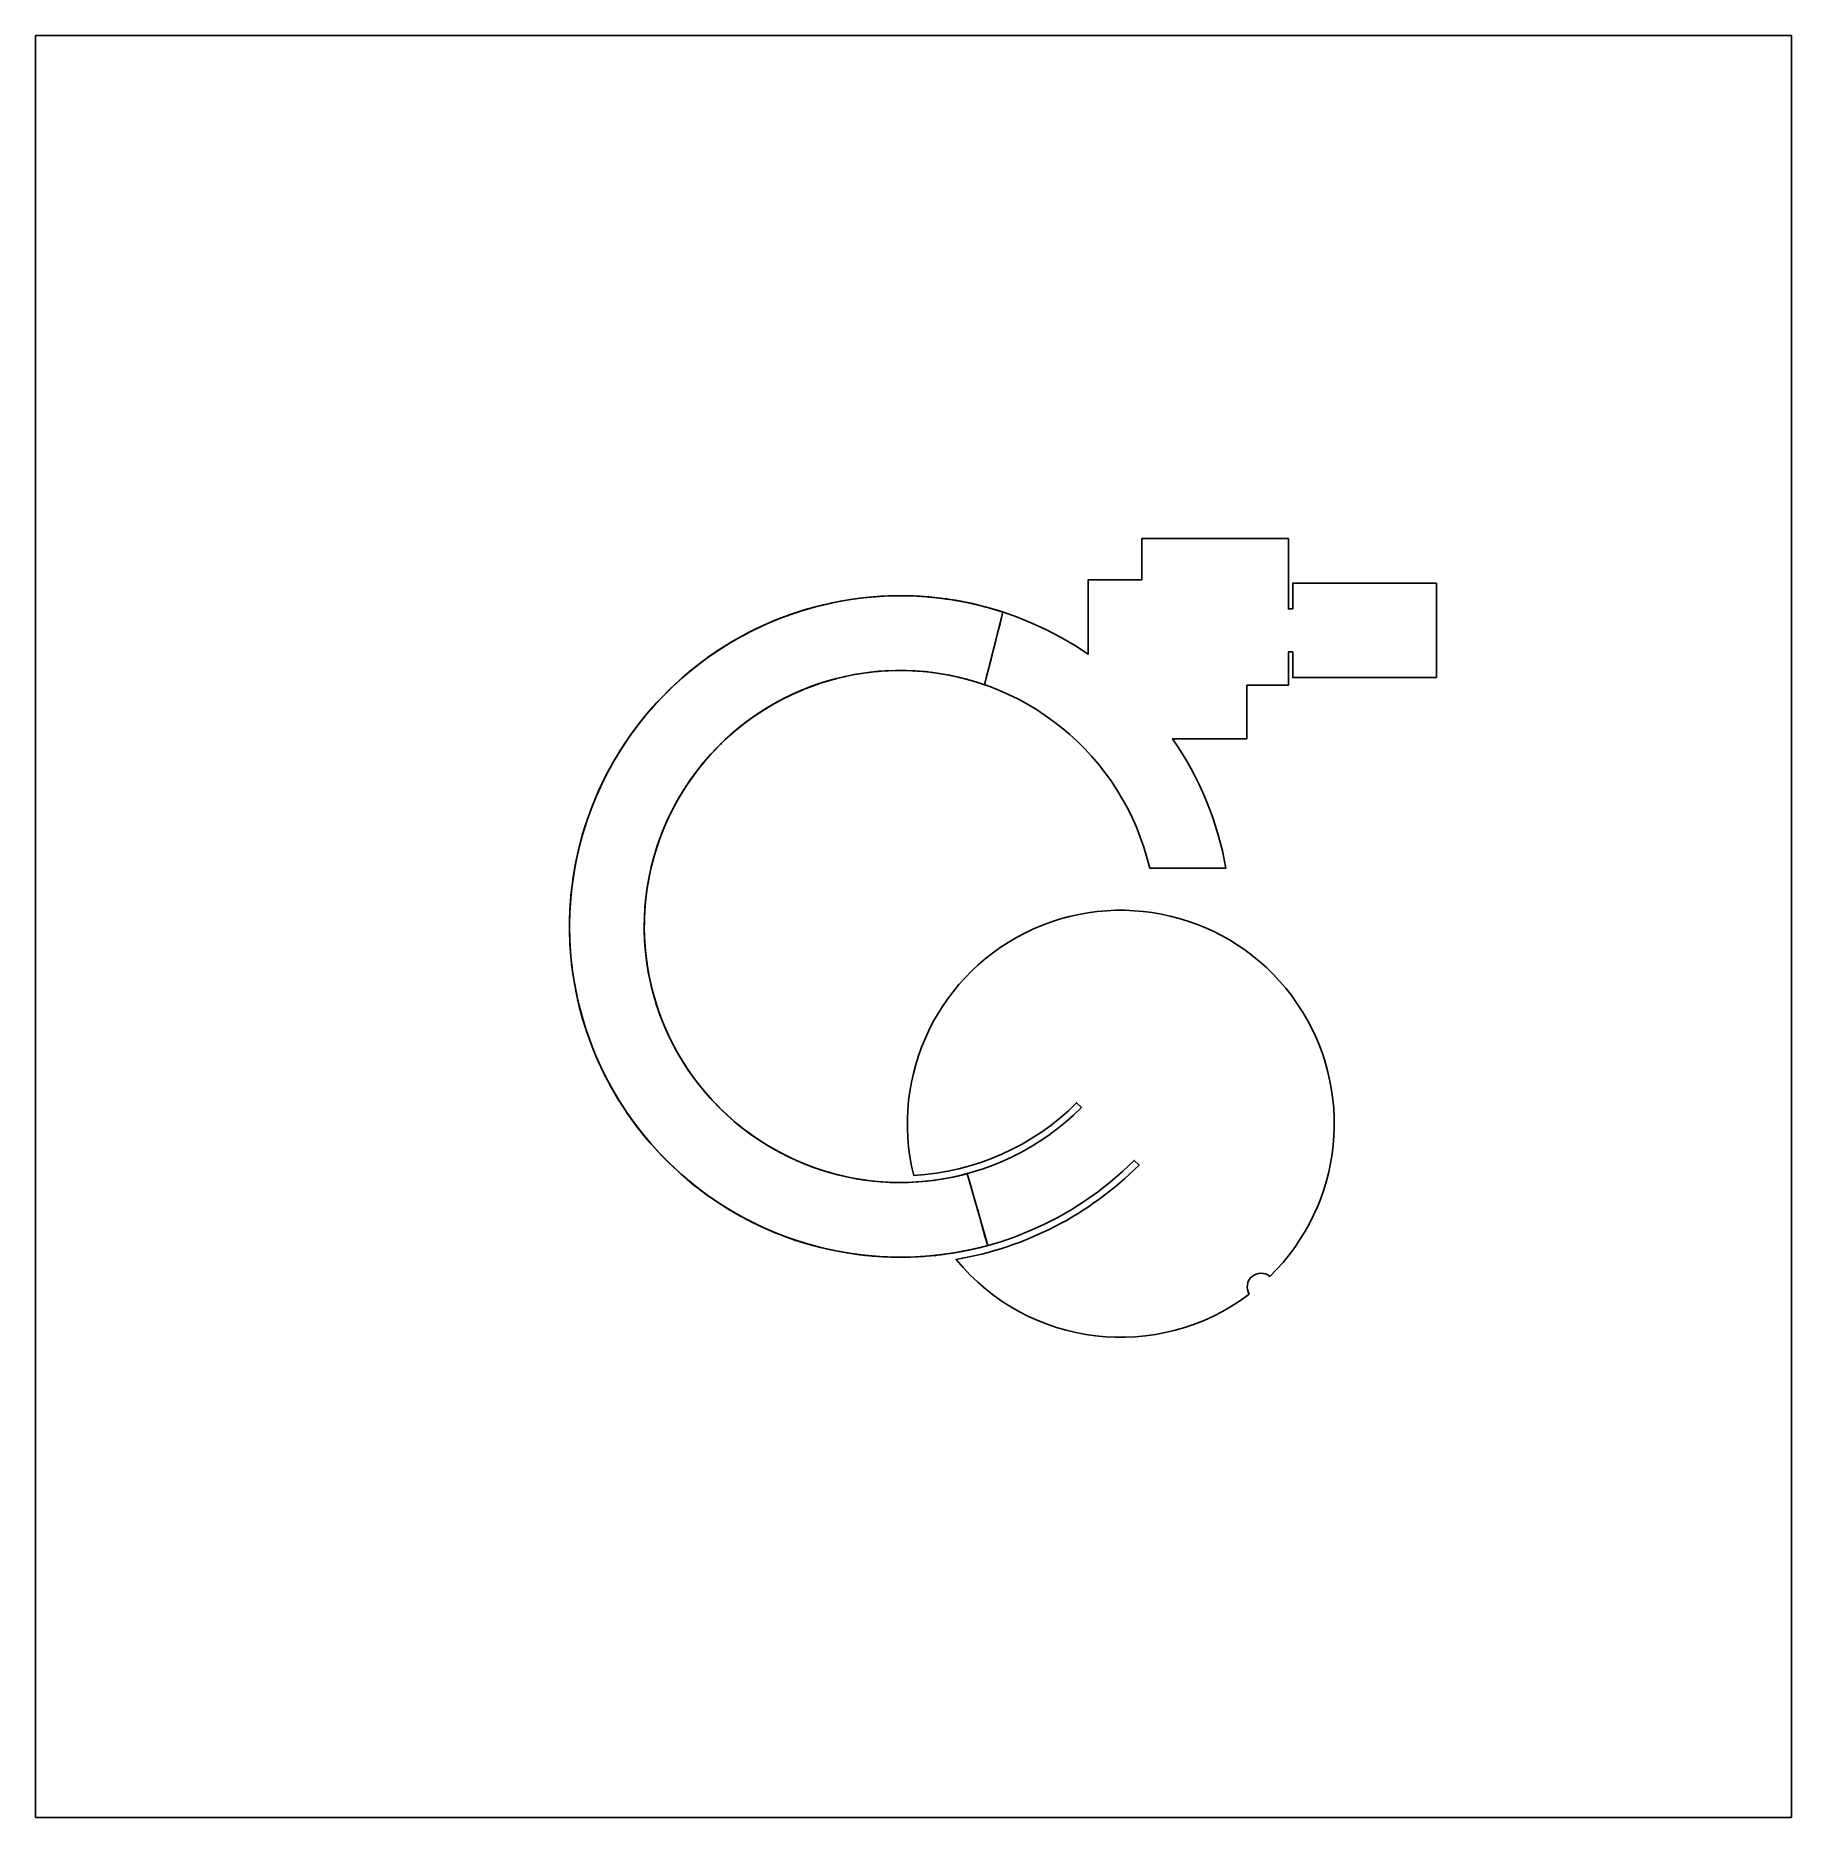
# Model space of a CAD drawing. Header units: millimetres. Extents: x 0 to 4936, y 0 to 5010.
import ezdxf

# ---------------------------------------------------------------- set-up
doc = ezdxf.new("R2010")
doc.units = ezdxf.units.MM
doc.header["$LTSCALE"] = 10
doc.header["$PDMODE"] = 3
doc.layers.add('DangerousPoligon', color=10, linetype='Continuous')
doc.layers.add('Layer1', color=7, linetype='Continuous', true_color=0x000000)

msp = doc.modelspace()

# ---------------------------------------------------------------- linework, layer by layer
at = {"layer": 'DangerousPoligon'}
msp.add_lwpolyline([(2676.6, 1608, -1.343757), (2719.4, 3389.2), (2667.7, 3185, 1.355843), (2619.3, 1810.1)], format="xyb", close=True, dxfattribs=at)
msp.add_lwpolyline([(2676.6, 1608.1), (2652.4, 1601.7), (2628.1, 1596.1), (2603.6, 1591.1), (2578.9, 1586.8), (2554.2, 1583.2), (2529.4, 1580.2), (2504.5, 1577.9), (2479.5, 1576.3), (2454.6, 1575.3), (2429.6, 1575), (2404.6, 1575.4), (2379.6, 1576.4), (2354.6, 1578.1), (2329.8, 1580.5), (2305, 1583.6), (2280.2, 1587.3), (2255.6, 1591.7), (2231.1, 1596.7), (2206.8, 1602.4), (2182.6, 1608.8), (2158.6, 1615.8), (2134.8, 1623.4), (2111.2, 1631.7), (2087.9, 1640.6), (2064.8, 1650.2), (2041.9, 1660.3), (2019.4, 1671.1), (1997.1, 1682.4), (1975.1, 1694.4), (1953.5, 1706.9), (1932.2, 1720.1), (1911.3, 1733.8), (1890.8, 1748), (1870.6, 1762.8), (1850.9, 1778.1), (1831.5, 1794), (1812.6, 1810.3), (1794.2, 1827.2), (1776.2, 1844.6), (1758.7, 1862.4), (1741.7, 1880.7), (1725.1, 1899.5), (1709.1, 1918.7), (1693.6, 1938.3), (1678.7, 1958.3), (1664.2, 1978.7), (1650.4, 1999.5), (1637.1, 2020.7), (1624.3, 2042.2), (1612.2, 2064.1), (1600.6, 2086.2), (1589.7, 2108.7), (1579.3, 2131.4), (1569.6, 2154.5), (1560.5, 2177.8), (1552, 2201.3), (1544.1, 2225), (1536.9, 2248.9), (1530.4, 2273.1), (1524.5, 2297.4), (1519.2, 2321.8), (1514.6, 2346.4), (1510.7, 2371.1), (1507.4, 2395.8), (1504.8, 2420.7), (1502.9, 2445.6), (1501.6, 2470.6), (1501, 2495.6), (1501.1, 2520.6), (1501.9, 2545.6), (1503.3, 2570.5), (1505.4, 2595.5), (1508.2, 2620.3), (1511.6, 2645.1), (1515.7, 2669.7), (1520.5, 2694.3), (1525.9, 2718.7), (1531.9, 2742.9), (1538.7, 2767), (1546, 2790.9), (1554, 2814.6), (1562.7, 2838), (1571.9, 2861.3), (1581.8, 2884.2), (1592.3, 2906.9), (1603.4, 2929.3), (1615.1, 2951.4), (1627.4, 2973.2), (1640.3, 2994.6), (1653.7, 3015.7), (1667.8, 3036.4), (1682.3, 3056.7), (1697.4, 3076.6), (1713, 3096.1), (1729.2, 3115.2), (1745.8, 3133.9), (1763, 3152), (1780.6, 3169.8), (1798.7, 3187), (1817.3, 3203.8), (1836.3, 3220), (1855.7, 3235.7), (1875.6, 3250.9), (1895.8, 3265.6), (1916.5, 3279.7), (1937.5, 3293.2), (1958.8, 3306.2), (1980.5, 3318.6), (2002.6, 3330.4), (2024.9, 3341.7), (2047.5, 3352.3), (2070.5, 3362.3), (2093.6, 3371.6), (2117, 3380.4), (2140.7, 3388.5), (2164.5, 3396), (2188.6, 3402.9), (2212.8, 3409), (2237.2, 3414.6), (2261.7, 3419.5), (2286.3, 3423.7), (2311.1, 3427.2), (2335.9, 3430.1), (2360.8, 3432.3), (2385.8, 3433.9), (2410.8, 3434.8), (2435.8, 3435), (2460.8, 3434.5), (2485.7, 3433.4), (2510.7, 3431.6), (2535.5, 3429.1), (2560.3, 3426), (2585, 3422.2), (2609.6, 3417.7), (2634.1, 3412.6), (2658.4, 3406.8), (2682.6, 3400.3), (2706.6, 3393.2), (2719.3, 3389.2), (2710.4, 3353.7), (2704.3, 3329.5), (2698.1, 3305.2), (2692, 3281), (2685.9, 3256.8), (2679.8, 3232.5), (2673.6, 3208.3), (2667.7, 3185), (2643.1, 3193.1), (2619.1, 3200), (2594.8, 3206.1), (2570.4, 3211.4), (2545.8, 3215.8), (2521, 3219.3), (2496.2, 3222), (2471.3, 3223.9), (2446.3, 3224.8), (2421.3, 3224.9), (2396.3, 3224.2), (2371.3, 3222.5), (2346.5, 3220), (2321.7, 3216.7), (2297.1, 3212.4), (2272.6, 3207.4), (2248.3, 3201.4), (2224.2, 3194.7), (2200.4, 3187.1), (2176.9, 3178.7), (2153.6, 3169.4), (2130.7, 3159.4), (2108.2, 3148.6), (2086.1, 3137), (2064.3, 3124.6), (2043, 3111.5), (2022.2, 3097.7), (2001.9, 3083.2), (1982.1, 3067.9), (1962.8, 3052), (1944.1, 3035.4), (1926, 3018.2), (1908.5, 3000.3), (1891.6, 2981.9), (1875.4, 2962.9), (1859.8, 2943.3), (1844.9, 2923.2), (1830.8, 2902.6), (1817.3, 2881.5), (1804.6, 2860), (1792.7, 2838.1), (1781.5, 2815.7), (1771.1, 2793), (1761.5, 2769.9), (1752.7, 2746.5), (1744.7, 2722.8), (1737.6, 2698.8), (1731.3, 2674.6), (1725.8, 2650.2), (1721.2, 2625.7), (1717.4, 2601), (1714.5, 2576.1), (1712.5, 2551.2), (1711.3, 2526.2), (1711, 2501.2), (1711.6, 2476.3), (1713, 2451.3), (1715.3, 2426.4), (1718.5, 2401.6), (1722.5, 2376.9), (1727.4, 2352.4), (1733.1, 2328.1), (1739.6, 2304), (1747, 2280.1), (1755.3, 2256.5), (1764.3, 2233.2), (1774.1, 2210.2), (1784.8, 2187.6), (1796.2, 2165.3), (1808.3, 2143.5), (1821.3, 2122.1), (1834.9, 2101.1), (1849.3, 2080.7), (1864.4, 2060.8), (1880.2, 2041.4), (1896.6, 2022.5), (1913.7, 2004.2), (1931.3, 1986.6), (1949.6, 1969.6), (1968.5, 1953.2), (1988, 1937.4), (2007.9, 1922.4), (2028.4, 1908.1), (2049.4, 1894.5), (2070.8, 1881.6), (2092.7, 1869.4), (2114.9, 1858.1), (2137.6, 1847.5), (2160.6, 1837.7), (2183.9, 1828.7), (2207.5, 1820.6), (2231.4, 1813.2), (2255.6, 1806.7), (2279.9, 1801), (2304.4, 1796.2), (2329.1, 1792.2), (2353.9, 1789.1), (2378.8, 1786.9), (2403.8, 1785.5), (2428.8, 1785), (2453.8, 1785.4), (2478.7, 1786.6), (2503.7, 1788.7), (2528.5, 1791.6), (2553.2, 1795.4), (2577.7, 1800.1), (2602.1, 1805.6), (2619.3, 1810.1), (2628.1, 1779), (2634.9, 1755), (2641.8, 1730.9), (2648.6, 1706.9), (2655.4, 1682.8), (2662.2, 1658.8), (2669, 1634.7), (2675.9, 1610.7)], close=True, dxfattribs=at)
for p in [(2212.8, 3409), (2237.2, 3414.6), (2261.7, 3419.5), (2286.3, 3423.7), (2311.1, 3427.2), (2335.9, 3430.1), (2360.8, 3432.3), (2385.8, 3433.9), (2410.8, 3434.8), (2435.8, 3435), (2460.8, 3434.5), (2485.7, 3433.4), (2510.7, 3431.6), (2535.5, 3429.1), (2560.3, 3426), (2585, 3422.2), (2609.6, 3417.7), (2634.1, 3412.6), (2658.4, 3406.8), (2070.5, 3362.3), (2093.6, 3371.6), (2117, 3380.4), (2140.7, 3388.5), (2164.5, 3396), (2188.6, 3402.9), (2682.6, 3400.3), (2706.6, 3393.2), (2719.3, 3389.2), (1958.8, 3306.2), (1980.5, 3318.6), (2002.6, 3330.4), (2024.9, 3341.7), (2047.5, 3352.3), (2704.3, 3329.5), (2710.4, 3353.7), (1895.8, 3265.6), (1916.5, 3279.7), (1937.5, 3293.2), (2685.9, 3256.8), (2692, 3281), (2698.1, 3305.2), (1836.3, 3220), (1855.7, 3235.7), (1875.6, 3250.9), (2272.6, 3207.4), (2297.1, 3212.4), (2321.7, 3216.7), (2346.5, 3220), (2371.3, 3222.5), (2396.3, 3224.2), (2421.3, 3224.9), (2446.3, 3224.8), (2471.3, 3223.9), (2496.2, 3222), (2521, 3219.3), (2545.8, 3215.8), (2570.4, 3211.4), (2594.8, 3206.1), (2673.6, 3208.3), (2679.8, 3232.5), (1780.6, 3169.8), (1798.7, 3187), (1817.3, 3203.8), (2130.7, 3159.4), (2153.6, 3169.4), (2176.9, 3178.7), (2200.4, 3187.1), (2224.2, 3194.7), (2248.3, 3201.4), (2619.1, 3200), (2643.1, 3193.1), (2667.7, 3185), (1729.2, 3115.2), (1745.8, 3133.9), (1763, 3152), (2043, 3111.5), (2064.3, 3124.6), (2086.1, 3137), (2108.2, 3148.6), (1682.3, 3056.7), (1697.4, 3076.6), (1713, 3096.1), (1982.1, 3067.9), (2001.9, 3083.2), (2022.2, 3097.7), (1653.7, 3015.7), (1667.8, 3036.4), (1926, 3018.2), (1944.1, 3035.4), (1962.8, 3052), (1627.4, 2973.2), (1640.3, 2994.6), (1875.4, 2962.9), (1891.6, 2981.9), (1908.5, 3000.3), (1592.3, 2906.9), (1603.4, 2929.3), (1615.1, 2951.4), (1844.9, 2923.2), (1859.8, 2943.3), (1571.9, 2861.3), (1581.8, 2884.2), (1804.6, 2860), (1817.3, 2881.5), (1830.8, 2902.6), (1554, 2814.6), (1562.7, 2838), (1781.5, 2815.7), (1792.7, 2838.1), (1538.7, 2767), (1546, 2790.9), (1761.5, 2769.9), (1771.1, 2793), (1525.9, 2718.7), (1531.9, 2742.9), (1744.7, 2722.8), (1752.7, 2746.5), (1515.7, 2669.7), (1520.5, 2694.3), (1731.3, 2674.6), (1737.6, 2698.8), (1508.2, 2620.3), (1511.6, 2645.1), (1721.2, 2625.7), (1725.8, 2650.2), (1503.3, 2570.5), (1505.4, 2595.5), (1714.5, 2576.1), (1717.4, 2601), (1501.1, 2520.6), (1501.9, 2545.6), (1711.3, 2526.2), (1712.5, 2551.2), (1501, 2495.6), (1501.6, 2470.6), (1711, 2501.2), (1711.6, 2476.3), (1502.9, 2445.6), (1504.8, 2420.7), (1713, 2451.3), (1715.3, 2426.4), (1507.4, 2395.8), (1510.7, 2371.1), (1718.5, 2401.6), (1722.5, 2376.9), (1514.6, 2346.4), (1519.2, 2321.8), (1727.4, 2352.4), (1733.1, 2328.1), (1739.6, 2304), (1524.5, 2297.4), (1530.4, 2273.1), (1747, 2280.1), (1755.3, 2256.5), (1536.9, 2248.9), (1544.1, 2225), (1764.3, 2233.2), (1774.1, 2210.2), (1552, 2201.3), (1560.5, 2177.8), (1569.6, 2154.5), (1784.8, 2187.6), (1796.2, 2165.3), (1579.3, 2131.4), (1589.7, 2108.7), (1808.3, 2143.5), (1821.3, 2122.1), (1600.6, 2086.2), (1612.2, 2064.1), (1834.9, 2101.1), (1849.3, 2080.7), (1864.4, 2060.8), (1624.3, 2042.2), (1637.1, 2020.7), (1880.2, 2041.4), (1896.6, 2022.5), (1913.7, 2004.2), (1650.4, 1999.5), (1664.2, 1978.7), (1678.7, 1958.3), (1931.3, 1986.6), (1949.6, 1969.6), (1968.5, 1953.2), (1693.6, 1938.3), (1709.1, 1918.7), (1988, 1937.4), (2007.9, 1922.4), (2028.4, 1908.1), (1725.1, 1899.5), (1741.7, 1880.7), (1758.7, 1862.4), (2049.4, 1894.5), (2070.8, 1881.6), (2092.7, 1869.4), (2114.9, 1858.1), (1776.2, 1844.6), (1794.2, 1827.2), (1812.6, 1810.3), (2137.6, 1847.5), (2160.6, 1837.7), (2183.9, 1828.7), (2207.5, 1820.6), (2231.4, 1813.2), (2255.6, 1806.7), (2602.1, 1805.6), (2619.3, 1810.1), (1831.5, 1794), (1850.9, 1778.1), (1870.6, 1762.8), (2279.9, 1801), (2304.4, 1796.2), (2329.1, 1792.2), (2353.9, 1789.1), (2378.8, 1786.9), (2403.8, 1785.5), (2428.8, 1785), (2453.8, 1785.4), (2478.7, 1786.6), (2503.7, 1788.7), (2528.5, 1791.6), (2553.2, 1795.4), (2577.7, 1800.1), (2628.1, 1779), (2634.9, 1755), (1890.8, 1748), (1911.3, 1733.8), (1932.2, 1720.1), (1953.5, 1706.9), (2641.8, 1730.9), (2648.6, 1706.9), (1975.1, 1694.4), (1997.1, 1682.4), (2019.4, 1671.1), (2041.9, 1660.3), (2655.4, 1682.8), (2662.2, 1658.8), (2064.8, 1650.2), (2087.9, 1640.6), (2111.2, 1631.7), (2134.8, 1623.4), (2158.6, 1615.8), (2182.6, 1608.8), (2206.8, 1602.4), (2669, 1634.7), (2675.9, 1610.7), (2676.6, 1608.1), (2231.1, 1596.7), (2255.6, 1591.7), (2280.2, 1587.3), (2305, 1583.6), (2329.8, 1580.5), (2354.6, 1578.1), (2379.6, 1576.4), (2404.6, 1575.4), (2429.6, 1575), (2454.6, 1575.3), (2479.5, 1576.3), (2504.5, 1577.9), (2529.4, 1580.2), (2554.2, 1583.2), (2578.9, 1586.8), (2603.6, 1591.1), (2628.1, 1596.1), (2652.4, 1601.7)]:
    msp.add_point(p, dxfattribs=at)
at = {"layer": 'Layer1'}
msp.add_lwpolyline([(0, 0), (4936, 0), (4936, 5010), (0, 5010)], close=True, dxfattribs=at)
msp.add_lwpolyline([(3411.7, 1471.3, -0.403341), (2587.7, 1569, 0.156128), (3102, 1834), (3088.6, 1847.4, -2.1346), (2959, 3270.6), (2959, 3479.5), (3109.5, 3479.5), (3109.5, 3596), (3522, 3596), (3522, 3398), (3534, 3398), (3534, 3470), (3937.9, 3470), (3937.9, 3205), (3534, 3205), (3534, 3277), (3522, 3277), (3522, 3183.5), (3405.5, 3183.5), (3405.5, 3033), (3196.6, 3033, -0.106934), (3346.4, 2669.3), (3132, 2669.3, 3.853253), (2940.1, 1995.9), (2926.7, 2009.3, -0.184972), (2468.7, 1805, -1.727436), (3469.9, 1521.2, 0.842197)], format="xyb", close=True, dxfattribs=at)

doc.saveas('drawing.dxf')
